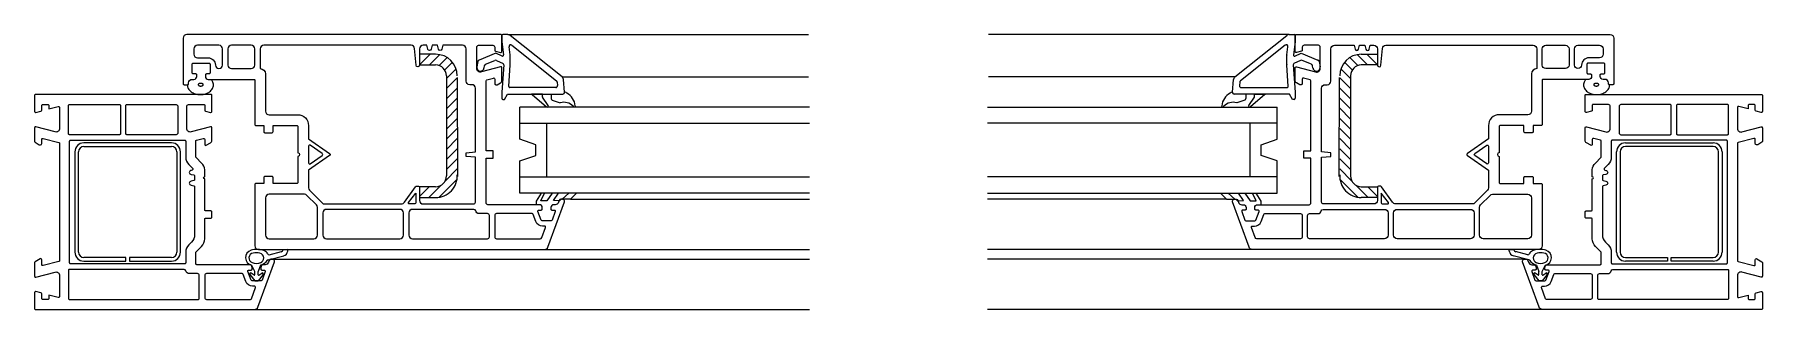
# Model space of a CAD drawing. Header units: inches. Extents: x 5 to 4439, y 354 to 1460.
# Drawn here: x 2942.1 to 3424.6, y 406.3 to 483 of the extents above; entities that cross this region are included whole.
import ezdxf

# ---------------------------------------------------------------- set-up
doc = ezdxf.new("R2010")
doc.units = ezdxf.units.IN
doc.header["$MEASUREMENT"] = 0
for name, color, linetype in [('FINE', 70, 'Continuous'), ('MED', 32, 'Continuous'), ('THIN', 151, 'Continuous')]:
    doc.layers.add(name, color=color, linetype=linetype)

# ---------------------------------------------------------------- blocks, each defined once
blk = doc.blocks.new('DHSI_L')
at = {"layer": 'FINE'}
for p, q in [((107.5, -8.45), (110.46, -5.49)), ((107.5, -5.62), (107.63, -5.49)), ((110.29, -8.49), (113.17, -5.6)), ((112.96, -8.64), (115.19, -6.41)), ((114.54, -9.89), (116.69, -7.75)), ((115, -12.26), (117.68, -9.58)), ((115, -15.09), (118, -12.09)), ((115, -17.92), (118, -14.92)), ((115, -20.75), (118.01, -17.74)), ((141.83, -16.6), (138.75, -16.6)), ((138.99, -16.71), (142.95, -20.15)), ((141.83, -17.4), (141.83, -16.6)), ((143.45, -19.82), (141.85, -17.52)), ((144.23, -16.6), (144.23, -17.84)), ((144.57, -18.31), (146.8, -19.04)), ((148.2, -16.09), (147.97, -16.09)), ((115, -23.58), (118.01, -20.56)), ((115, -26.41), (118.02, -23.39)), ((216.4, -20.25), (135.5, -20.25)), ((135.5, -29.25), (135.5, -20.25)), ((115, -29.23), (118.02, -26.21)), ((135.5, -24.75), (216.4, -24.75)), ((143, -39.75), (143, -24.75)), ((115, -32.06), (118.03, -29.03)), ((115, -34.89), (118.03, -31.86)), ((140, -30.75), (135.5, -29.25)), ((135.5, -35.25), (140, -33.75)), ((140, -33.75), (140, -30.75)), ((114.64, -40.9), (118.04, -37.5)), ((115, -37.72), (118.04, -34.68)), ((135.5, -44.25), (135.5, -35.25)), ((107.5, -45.22), (110.23, -42.49)), ((110.06, -45.49), (113.42, -42.13)), ((112.97, -45.41), (117.97, -40.4)), ((135.5, -39.75), (216.4, -39.75)), ((216.4, -44.25), (135.5, -44.25)), ((141.5, -44.25), (140.06, -46.5)), ((140.06, -46.5), (140.06, -47.5)), ((141.36, -46.45), (142.39, -44.25)), ((143.07, -46.45), (141.36, -46.45)), ((144.54, -44.25), (143.07, -46.45)), ((144.86, -46.37), (146.27, -44.25)), ((146.65, -46.45), (144.86, -46.37)), ((149.15, -44.25), (147.28, -46)), ((147.28, -46), (147.45, -46)), ((149.64, -46), (147.45, -46)), ((149.64, -46), (151.32, -44.25)), ((65.2, -62.88), (69.56, -61.79)), ((65.49, -61.47), (68.94, -60.6)), ((70.72, -60.05), (69.41, -60.09)), ((70.69, -60.44), (70.72, -60.05)), ((60.13, -67.03), (61.47, -68.75)), ((61.32, -67.14), (60.52, -66.59)), ((61.47, -66.15), (60.65, -64.47)), ((61.47, -67.05), (61.47, -66.15)), ((63.08, -64.39), (62.47, -66.15)), ((62.47, -67.05), (62.47, -66.15)), ((63.81, -67.03), (62.47, -68.75)), ((62.62, -67.14), (63.42, -66.59)), ((61.47, -68.75), (62.47, -68.75))]:
    blk.add_line(p, q, dxfattribs=at)
for centre, radius, start, end in [((44.69, -14.06), 2.01, 178.2742, 180), ((44.69, -14.06), 2.01, 180, 209.2723), ((45.91, -13.99), 0.213, 142.6066, 180), ((45.91, -13.99), 0.213, 180, 217.3934), ((46.13, -14.17), 0.499, 118.4532, 142.6066), ((46.13, -13.82), 0.499, 217.3934, 241.5468), ((46.29, -14.45), 0.817, 102.651, 118.4532), ((46.29, -13.54), 0.817, 241.5468, 257.349), ((46.39, -14.89), 1.27, 90, 102.651), ((46.39, -13.1), 1.27, 257.349, 270), ((46.39, -14.89), 1.27, 77.349, 90), ((46.39, -13.1), 1.27, 270, 282.651), ((46.48, -14.45), 0.817, 61.5468, 77.349), ((46.48, -13.54), 0.817, 282.651, 298.4532), ((46.64, -14.17), 0.499, 37.3934, 61.5468), ((46.64, -13.82), 0.499, 298.4532, 322.6066), ((46.86, -13.99), 0.213, 0, 37.3934), ((46.86, -13.99), 0.213, 322.6066, 360), ((47.16, -14.5), 2.91, 29.2723, 43.3955), ((47.94, -14.06), 2.01, 360, 29.2723), ((47.94, -14.06), 2.01, 330.7277, 0), ((45.47, -13.62), 2.91, 209.2723, 233.5372), ((45.98, -12.93), 3.77, 233.5372, 252.9814), ((46.31, -11.84), 4.91, 252.9814, 270), ((46.31, -11.84), 4.91, 270, 287.0186), ((46.65, -12.93), 3.77, 287.0186, 306.4628), ((47.16, -13.62), 2.91, 306.4628, 330.7277), ((138.75, -16.9), 0.3, 39.6841, 90), ((142.13, -17.4), 0.3, 180, 203.7027), ((144.73, -17.84), 0.5, 180, 251.939), ((147.8, -22.56), 3.66, 44.033, 105.7625), ((148.2, -16.59), 0.5, 24.7923, 90), ((146.23, -20.53), 4.81, 7.6137, 59.7044), ((143.18, -19.95), 0.3, 221.6319, 24.7995), ((150.7, -19.9), 0.3, 203.9829, 0.278), ((147.28, -46.67), 0.67, 90, 160.3462), ((61.06, -62.3), 2.16, 106.3819, 257.363), ((61.24, -62.38), 1.39, 99.0306, 249.544), ((61.97, -65.2), 5.2, 87.6236, 106.9838), ((61.97, -65.2), 4.3, 77.1829, 102.8171), ((62.59, -63.54), 3.56, 55.7588, 96.4875), ((62.58, -62.38), 1.41, 290.0054, 75.6625), ((63.5, -62.02), 1.8, 25.4495, 65.8041), ((65.41, -61.18), 0.3, 194.2206, 284.0567), ((68.73, -59.94), 0.7, 280.2484, 347.1498), ((69.19, -60.33), 1.5, 284.0567, 356.0567), ((60.37, -66.85), 0.3, 59.5151, 217.9424), ((60.43, -64.67), 0.3, 42.057, 57.7481), ((61.94, -60.84), 3.07, 247.248, 293.7196), ((61.37, -67.05), 0.1, 239.5151, 0), ((62.57, -67.05), 0.1, 180, 300.4849), ((63.3, -64.59), 0.3, 122.2519, 137.943), ((62.21, -61.03), 3.44, 285.7604, 325.0295), ((63.57, -66.85), 0.3, 322.0576, 120.4849), ((65.27, -63.17), 0.3, 104.0567, 145.0295)]:
    blk.add_arc(centre, radius, start, end, dxfattribs=at)
at = {"layer": 'MED'}
for p, q in [((132.15, 0), (216.07, 0)), ((147.29, -11.81), (216.07, -11.81)), ((149.64, -46), (216.4, -46)), ((142.42, -60), (216.4, -60)), ((65.97, -62.75), (216.4, -62.75)), ((61.42, -76.75), (216.4, -76.75))]:
    blk.add_line(p, q, dxfattribs=at)
blk.add_lwpolyline([(142.42, -60, 0.315299), (143.36, -59.34), (147.97, -46.67, 0.520567), (147.5, -46), (146.97, -46, 0.315299), (146.5, -46.33), (146.31, -46.84, -0.315299), (145.37, -47.5), (144.97, -47.5, 0.414214), (144.17, -48.3), (144.17, -48.7, 0.414214), (144.47, -49), (145.1, -49, -0.520567), (145.38, -49.4), (144.51, -51.8, -0.315299), (144.22, -52), (141.72, -52, -0.315299), (141.43, -51.8), (140.56, -49.4, -0.520567), (140.84, -49), (141.47, -49, 0.414214), (141.77, -48.7), (141.77, -48.3, 0.414214), (140.97, -47.5), (126.6, -47.5, -0.414214), (126.1, -47), (126.1, -37.26), (126.1, -34.5), (128.1, -34.5), (128.1, -32.5), (126.1, -32.5), (126.1, -17.5), (126.1, -12.9, -0.339454), (126.32, -12.61), (128.12, -12.13, -0.493145), (128.5, -12.42), (128.5, -13.7, 0.414214), (128.8, -14), (129.2, -14), (130.1, -13.48, 0.267949), (130.5, -12.79), (130.5, -9.29, 0.493145), (130.12, -9), (124.76, -10.44, -0.493145), (123.5, -9.47), (123.5, -3.5, -0.414214), (124, -3), (128, -3, -0.414214), (128.5, -3.5), (128.5, -4.33, 0.339454), (128.72, -4.62), (130.12, -5, 0.493145), (130.5, -4.71), (130.5, -0.3, 0.414214), (130.2, 0), (117.64, 0), (69.48, 0), (42.5, 0, 0.414214), (41.5, -1), (41.5, -13.7, 0.414214), (41.8, -14), (42.7, -14, 0.414214), (43, -13.7), (43, -13.5, -0.414214), (44, -12.5), (44.5, -12.5, 0.414214), (45.3, -11.7), (45.3, -11.3, 0.414214), (45, -11), (44.3, -11, -0.414214), (44, -10.7), (44, -8.3, -0.414214), (44.3, -8), (48.7, -8, -0.414214), (49, -8.3), (49, -10.7, -0.414214), (48.7, -11), (48, -11, 0.414214), (47.7, -11.3), (47.7, -11.7, 0.414214), (48.5, -12.5), (61.2, -12.5, -0.414214), (61.5, -12.8), (61.5, -18.8), (61.5, -19.24), (61.5, -25.1, 0.414214), (61.8, -25.4), (64, -25.4), (64, -27.1, 0.414214), (64.3, -27.4), (66.3, -27.4, 0.414214), (66.6, -27.1), (66.6, -25.4), (73.2, -25.4, -0.414214), (73.5, -25.7), (73.5, -33, -1), (73.5, -34), (73.5, -41.3, -0.414214), (73.2, -41.6), (66.6, -41.6), (66.6, -39.9, 0.414214), (66.3, -39.6), (64.3, -39.6, 0.414214), (64, -39.9), (64, -41.6), (61.8, -41.6, 0.414214), (61.5, -41.9), (61.5, -47.22), (61.5, -59, 0.414214), (62.5, -60), (120.59, -60)], format="xyb", close=True, dxfattribs=at)
blk.add_lwpolyline([(59.97, -64.25), (45.3, -64.25, -0.414214), (45, -63.95), (45, -60.75), (46.62, -59.13, 0.198912), (47.5, -57.01), (47.5, -51.55, -0.414214), (47.8, -51.25), (49.2, -51.25, 0.414214), (49.5, -50.95), (49.5, -49.55, 0.414214), (49.2, -49.25), (47.8, -49.25, -0.414214), (47.5, -48.95), (47.5, -40.3, -1), (47.5, -39.7), (47.5, -37.74, 0.220922), (46.62, -35.87), (45.09, -34.34, -0.198912), (45, -34.13), (45, -29.77, -0.339454), (45.22, -29.48), (47.12, -28.98, -0.493145), (47.5, -29.27), (47.5, -30.63, 0.57735), (47.95, -30.89), (49.1, -30.23, 0.267949), (49.5, -29.54), (49.5, -26.04, 0.493145), (49.12, -25.75), (43.76, -27.19, -0.493145), (42.5, -26.22), (42.5, -20.05, -0.414214), (43, -19.55), (47.35, -19.55, -0.414214), (47.5, -19.7), (47.5, -21.08, 0.339454), (47.72, -21.37), (49.12, -21.75, 0.493145), (49.5, -21.46), (49.5, -16.9, 0.414214), (49.35, -16.75), (0.3, -16.75, 0.414214), (0, -17.05), (0, -21.46, 0.493145), (0.38, -21.75), (1.78, -21.37, 0.339454), (2, -21.08), (2, -19.85, -0.414214), (2.3, -19.55), (3.7, -19.55, -0.414214), (4, -19.85), (4, -20.78), (6.62, -20.08, -0.493145), (7, -20.37), (7, -26.22, -0.493145), (5.74, -27.19), (0.38, -25.75, 0.493145), (0, -26.04), (0, -29.83, 0.267949), (0.15, -30.09), (1.3, -30.75), (1.7, -30.75, 0.414214), (2, -30.45), (2, -29.27, -0.493145), (2.38, -28.98), (6.78, -30.15, -0.339454), (7, -30.44), (7, -63.06, -0.339454), (6.78, -63.35), (2.38, -64.52, -0.493145), (2, -64.23), (2, -62.87, 0.57735), (1.55, -62.61), (0.15, -63.41, 0.267949), (0, -63.67), (0, -67.46, 0.493145), (0.38, -67.75), (5.74, -66.31, -0.493145), (7, -67.28), (7, -73.13, -0.493145), (6.62, -73.42), (4, -72.72), (4, -73.65, -0.414214), (3.7, -73.95), (2.3, -73.95, -0.414214), (2, -73.65), (2, -72.42, 0.339454), (1.78, -72.13), (0.38, -71.75, 0.493145), (0, -72.04), (0, -76.45, 0.414214), (0.3, -76.75), (61.42, -76.75, 0.315299), (62.36, -76.09), (66.97, -63.42, 0.520567), (66.5, -62.75), (65.97, -62.75, 0.315299), (65.5, -63.08), (65.31, -63.59, -0.315299), (64.37, -64.25), (63.97, -64.25, 0.414214), (63.17, -65.05), (63.17, -65.45, 0.414214), (63.47, -65.75), (64.1, -65.75, -0.520567), (64.38, -66.15), (63.51, -68.55, -0.315299), (63.23, -68.75), (60.72, -68.75, -0.315299), (60.44, -68.55), (59.56, -66.15, -0.520567), (59.84, -65.75), (60.47, -65.75, 0.414214), (60.77, -65.45), (60.77, -65.05, 0.414214), (59.97, -64.25)], format="xyb", dxfattribs=at)
at = {"layer": 'THIN'}
for p, q in [((130.5, -0.3), (130.5, -2)), ((130.5, -2), (130.98, -5.68)), ((132.15, 0), (130.8, 0)), ((132.8, -5.69), (132.5, -3.4)), ((147.29, -11.81), (132.77, -0.22)), ((133.31, -2.95), (145.77, -12.91)), ((112, -5.49), (107.5, -5.49)), ((107.5, -5.49), (107.5, -8.49)), ((107.5, -8.49), (112, -8.49)), ((123.81, -7.49), (123.53, -9)), ((128.82, -5.17), (124.11, -7.12)), ((125.5, -9.37), (125.62, -8.68)), ((125.92, -8.31), (128.56, -7.22)), ((130.56, -5.99), (128.82, -5.17)), ((128.97, -7.23), (130.83, -8.12)), ((131, -8.41), (130.5, -16.1)), ((132.43, -14.48), (132.8, -8.42)), ((132.8, -8.4), (132.8, -5.73)), ((115, -11.49), (115, -39.49)), ((118.16, -39.66), (118.12, -12)), ((145.96, -13.27), (146, -14.26)), ((147.97, -16.06), (147.66, -12.51)), ((130.5, -16.1), (130.5, -17.8)), ((130.8, -18.1), (131.2, -18.1)), ((131.2, -18.1), (132.07, -16.6)), ((132.07, -16.6), (147.47, -16.6)), ((145.51, -14.8), (132.73, -14.8)), ((11.25, -32.75), (11.25, -60.75)), ((12.25, -60.75), (12.25, -32.75)), ((38.25, -30.25), (13.75, -30.25)), ((13.75, -31.25), (38.25, -31.25)), ((39.75, -32.75), (39.75, -60.75)), ((40.75, -60.75), (40.75, -32.75)), ((112, -42.49), (107.5, -42.49)), ((107.5, -42.49), (107.5, -45.49)), ((107.5, -45.49), (112, -45.49)), ((25.5, -62.25), (13.75, -62.25)), ((25.5, -63.25), (25.5, -62.25)), ((38.25, -62.25), (26.5, -62.25)), ((26.5, -62.25), (26.5, -63.25)), ((13.75, -63.25), (25.5, -63.25)), ((26.5, -63.25), (38.25, -63.25))]:
    blk.add_line(p, q, dxfattribs=at)
for points in [[(45.5, -3, 0.414214), (44.5, -4), (44.5, -5.5, 0.414214), (45.5, -6.5), (48.5, -6.5, -0.414214), (50.5, -8.5, 0.414214), (51.5, -9.5, 0.414214), (52.5, -8.5), (52.5, -4, 0.414214), (51.5, -3)], [(55, -3, 0.414214), (54, -4), (54, -8.5, 0.414214), (55, -9.5), (60.5, -9.5, 0.414214), (61.5, -8.5), (61.5, -4, 0.414214), (60.5, -3)], [(63, -9.5, -0.413412), (64.5, -11), (64.5, -21.4, 0.414214), (65.5, -22.4), (73.5, -22.4, -0.414214), (76.5, -25.4), (76.5, -29.1), (82.4, -33.25, -0.518954), (82.4, -33.75), (76.5, -37.9), (76.5, -42.79, 0.198912), (76.79, -43.49), (80.31, -47.01, 0.198912), (81.01, -47.3), (102.42, -47.3, 0.266737), (103.29, -46.8), (106.35, -42.55, -0.266737), (106.79, -42.3), (107, -42.3, -0.41424), (107.5, -42.8), (107.5, -46.3, 0.41424), (108.5, -47.3), (122.6, -47.3, 0.414214), (123.1, -46.8), (123.1, -34.25), (120.5, -34.02), (120.5, -32.98), (123.1, -32.75), (123.1, -15, 0.414214), (122.1, -14), (121.5, -14, -0.414214), (120.5, -13), (120.5, -4, 0.414214), (119.5, -3), (114, -3), (113.74, -4.11, -0.791288), (112.77, -4.11), (112.5, -3), (111, -3), (110.74, -4.11, -0.791288), (109.77, -4.11), (109.5, -3), (108.5, -3, 0.41424), (107.5, -4), (107.5, -8.5), (107.5, -8.5, -0.932064), (106.51, -8.57), (106.12, -3.86, 0.37361), (105.13, -3), (64, -3, 0.414214), (63, -4), (63, -9.49)], [(9.5, -27.65), (9.5, -19.85, -0.414214), (9.8, -19.55), (23.7, -19.55, -0.414214), (24, -19.85), (24, -27.65, -0.414214), (23.7, -27.95), (9.8, -27.95, -0.414214)], [(39.5, -19.55, -0.414214), (40, -20.05), (40, -27.45, -0.414214), (39.5, -27.95), (25.8, -27.95, -0.414214), (25.5, -27.65), (25.5, -19.85, -0.414214), (25.8, -19.55), (39.5, -19.55)], [(80.32, -33.75, 0.518954), (80.32, -33.25), (76.97, -30.9, 0.607684), (76.5, -31.15), (76.5, -35.85, 0.607684), (76.97, -36.1)], [(78, -57, 0.414214), (79, -56), (79, -48.24, 0.198912), (78.71, -47.53), (76.07, -44.89, 0.198912), (75.36, -44.6), (65.5, -44.6, 0.414214), (64.5, -45.6), (64.5, -47.22), (64.5, -56, 0.414214), (65.5, -57)], [(106.2, -47.3), (104.68, -47.3, -0.57886), (104.42, -46.85), (106.5, -44.28), (106.5, -47, -0.414187)], [(103, -49.8, 0.414214), (102, -48.8), (81.5, -48.8, 0.414214), (80.5, -49.8), (80.5, -56, 0.414214), (81.5, -57), (102, -57, 0.414214), (103, -56)], [(120.59, -57), (126.5, -57, 0.414214), (127, -56.5), (127, -50.5, 0.414214), (126.5, -50), (124.15, -50, -0.356394), (123.17, -49.2, 0.356394), (122.68, -48.8), (120.59, -48.8), (105.5, -48.8, 0.414214), (104.5, -49.8), (104.5, -56, 0.414214), (105.5, -57)], [(141.2, -57, 0.315299), (141.67, -56.67), (142.68, -53.9, 0.520567), (142.4, -53.5), (141.86, -53.5, -0.315299), (139.98, -52.18), (139.25, -50.2, 0.315299), (138.97, -50), (129, -50, 0.414214), (128.5, -50.5), (128.5, -56.5, 0.414214), (129, -57)], [(9.5, -65.85), (9.5, -73.65, 0.414214), (9.8, -73.95), (45.7, -73.95, 0.414214), (46, -73.65), (46, -67.25, 0.414214), (45.5, -66.75), (43.2, -66.75, -0.356394), (42.22, -65.95, 0.356394), (41.73, -65.55), (9.8, -65.55, 0.414214)], [(48, -73.95), (60.27, -73.95, 0.315299), (60.55, -73.75), (61.68, -70.65, 0.520567), (61.4, -70.25), (60.86, -70.25, -0.315299), (58.98, -68.93), (58.26, -66.95, 0.315299), (57.97, -66.75), (48, -66.75, 0.414214), (47.5, -67.25), (47.5, -73.45, 0.414214)]]:
    blk.add_lwpolyline(points, format="xyb", close=True, dxfattribs=at)
blk.add_lwpolyline([(41.9, -29.45, -0.414214), (42.2, -29.75), (42.2, -34.17, 0.198912), (43.08, -36.29), (44.16, -37.37, -0.606815), (44, -37.87), (43.69, -37.93, 0.8391), (43.69, -39.07), (44.45, -39.21, -0.36397), (44.7, -39.5), (44.7, -40.5, -0.36397), (44.45, -40.79), (43.69, -40.93, 0.8391), (43.69, -42.07), (44.45, -42.21, -0.36397), (44.7, -42.5), (44.7, -55.85, -0.198912), (43.82, -57.97), (43.08, -58.71, 0.198912), (42.2, -60.83), (42.2, -63.75, -0.414214), (41.9, -64.05), (10.1, -64.05, -0.414214), (9.8, -63.75), (9.8, -29.75, -0.414214), (10.1, -29.45), (41.9, -29.45)], format="xyb", dxfattribs=at)
for centre, radius, start, end in [((130.8, -0.3), 0.3, 90, 180), ((132.15, -1), 1, 51.3802, 90), ((132.99, -3.34), 0.5, 51.3802, 187.4504), ((111.99, -11.5), 6.01, 0.0957, 89.9043), ((112, -11.49), 3, 0, 90), ((124.51, -9.19), 1, 169.5132, 349.5135), ((124.3, -7.58), 0.5, 112.5133, 169.5133), ((126.12, -8.78), 0.5, 112.5133, 169.5133), ((128.75, -7.68), 0.5, 64.5133, 112.5133), ((130.68, -5.72), 0.3, 244.5133, 7.4504), ((130.7, -8.39), 0.3, 356.3148, 64.5133), ((132.5, -5.73), 0.3, 0, 7.4504), ((132.5, -8.4), 0.3, 355.7073, 0), ((145.51, -14.3), 0.5, 270, 5), ((145.46, -13.3), 0.5, 2.6696, 51.3802), ((146.66, -12.59), 1, 5, 51.3802), ((130.8, -17.8), 0.3, 180, 270), ((132.73, -14.5), 0.3, 175.7073, 270), ((147.47, -16.1), 0.5, 270, 5), ((147.47, -16.1), 0.5, 270, 1.4797), ((13.75, -32.75), 2.5, 90, 180), ((13.75, -32.75), 1.5, 90, 180), ((38.25, -32.75), 2.5, 360, 90), ((38.25, -32.75), 1.5, 360, 90), ((112, -39.43), 6.05, 270, 2.7198), ((112, -39.49), 3, 270, 0), ((13.75, -60.75), 2.5, 180, 270), ((13.75, -60.75), 1.5, 180, 270), ((38.25, -60.75), 1.5, 270, 0), ((38.25, -60.75), 2.5, 270, 0)]:
    blk.add_arc(centre, radius, start, end, dxfattribs=at)
blk = doc.blocks.new('DHSI_R')
at = {"layer": 'FINE'}
for p, q in [((-115, -12.26), (-117.68, -9.58)), ((-114.54, -9.89), (-116.69, -7.75)), ((-112.96, -8.64), (-115.19, -6.41)), ((-110.29, -8.49), (-113.17, -5.6)), ((-107.5, -8.45), (-110.46, -5.49)), ((-107.5, -5.62), (-107.63, -5.49)), ((-115, -15.09), (-118, -12.09)), ((-144.57, -18.31), (-146.8, -19.04)), ((-144.23, -16.6), (-144.23, -17.84)), ((-143.45, -19.82), (-141.85, -17.52)), ((-138.99, -16.71), (-142.95, -20.15)), ((-141.83, -17.4), (-141.83, -16.6)), ((-141.83, -16.6), (-138.75, -16.6)), ((-115, -20.75), (-118.01, -17.74)), ((-115, -17.92), (-118, -14.92)), ((-216.4, -20.25), (-135.5, -20.25)), ((-135.5, -29.25), (-135.5, -20.25)), ((-115, -26.41), (-118.02, -23.39)), ((-115, -23.58), (-118.01, -20.56)), ((-135.5, -24.75), (-216.4, -24.75)), ((-143, -39.75), (-143, -24.75)), ((-115, -29.23), (-118.02, -26.21)), ((-140, -30.75), (-135.5, -29.25)), ((-140, -33.75), (-140, -30.75)), ((-135.5, -35.25), (-140, -33.75)), ((-115, -32.06), (-118.03, -29.03)), ((-115, -34.89), (-118.03, -31.86)), ((-135.5, -44.25), (-135.5, -35.25)), ((-115, -37.72), (-118.04, -34.68)), ((-114.64, -40.9), (-118.04, -37.5)), ((-135.5, -39.75), (-216.4, -39.75)), ((-112.97, -45.41), (-117.97, -40.4)), ((-110.06, -45.49), (-113.42, -42.13)), ((-107.5, -45.22), (-110.23, -42.49)), ((-216.4, -44.25), (-135.5, -44.25)), ((-149.64, -46), (-151.32, -44.25)), ((-149.64, -46), (-147.45, -46)), ((-149.15, -44.25), (-147.28, -46)), ((-147.28, -46), (-147.45, -46)), ((-146.65, -46.45), (-144.86, -46.37)), ((-144.86, -46.37), (-146.27, -44.25)), ((-144.54, -44.25), (-143.07, -46.45)), ((-143.07, -46.45), (-141.36, -46.45)), ((-141.36, -46.45), (-142.39, -44.25)), ((-141.5, -44.25), (-140.06, -46.5)), ((-140.06, -46.5), (-140.06, -47.5)), ((-70.72, -60.05), (-69.41, -60.09)), ((-70.69, -60.44), (-70.72, -60.05)), ((-65.2, -62.88), (-69.56, -61.79)), ((-65.49, -61.47), (-68.94, -60.6)), ((-63.81, -67.03), (-62.47, -68.75)), ((-62.62, -67.14), (-63.42, -66.59)), ((-63.08, -64.39), (-62.47, -66.15)), ((-62.47, -67.05), (-62.47, -66.15)), ((-61.47, -66.15), (-60.65, -64.47)), ((-61.47, -67.05), (-61.47, -66.15)), ((-60.13, -67.03), (-61.47, -68.75)), ((-61.32, -67.14), (-60.52, -66.59)), ((-61.47, -68.75), (-62.47, -68.75))]:
    blk.add_line(p, q, dxfattribs=at)
for centre, radius, start, end in [((-47.94, -14.06), 2.01, 150.7277, 180), ((-47.94, -14.06), 2.01, 180, 209.2723), ((-47.16, -14.5), 2.91, 136.6045, 150.7277), ((-46.86, -13.99), 0.213, 142.6066, 180), ((-46.86, -13.99), 0.213, 180, 217.3934), ((-46.64, -14.17), 0.499, 118.4532, 142.6066), ((-46.64, -13.82), 0.499, 217.3934, 241.5468), ((-46.48, -14.45), 0.817, 102.651, 118.4532), ((-46.48, -13.54), 0.817, 241.5468, 257.349), ((-46.39, -14.89), 1.27, 90, 102.651), ((-46.39, -13.1), 1.27, 257.349, 270), ((-46.39, -14.89), 1.27, 77.349, 90), ((-46.39, -13.1), 1.27, 270, 282.651), ((-46.29, -14.45), 0.817, 61.5468, 77.349), ((-46.29, -13.54), 0.817, 282.651, 298.4532), ((-46.13, -14.17), 0.499, 37.3934, 61.5468), ((-46.13, -13.82), 0.499, 298.4532, 322.6066), ((-45.91, -13.99), 0.213, 0, 37.3934), ((-45.91, -13.99), 0.213, 322.6066, 360), ((-44.69, -14.06), 2.01, 330.7277, 0), ((-44.69, -14.06), 2.01, 360, 1.7258), ((-146.23, -20.53), 4.81, 120.2956, 172.3863), ((-147.8, -22.56), 3.66, 74.2375, 135.967), ((-144.73, -17.84), 0.5, 288.061, 0), ((-142.13, -17.4), 0.3, 336.2973, 0), ((-138.75, -16.9), 0.3, 90, 140.3159), ((-47.16, -13.62), 2.91, 209.2723, 233.5372), ((-46.65, -12.93), 3.77, 233.5372, 252.9814), ((-46.31, -11.84), 4.91, 252.9814, 270), ((-46.31, -11.84), 4.91, 270, 287.0186), ((-45.98, -12.93), 3.77, 287.0186, 306.4628), ((-45.47, -13.62), 2.91, 306.4628, 330.7277), ((-150.7, -19.9), 0.3, 179.722, 336.0171), ((-143.18, -19.95), 0.3, 155.2005, 318.3681), ((-147.28, -46.67), 0.67, 19.6538, 90), ((-69.19, -60.33), 1.5, 183.9433, 255.9433), ((-68.73, -59.94), 0.7, 192.8502, 259.7516), ((-65.41, -61.18), 0.3, 255.9433, 345.7794), ((-63.5, -62.02), 1.8, 114.1959, 154.5505), ((-62.59, -63.54), 3.56, 83.5125, 124.2412), ((-62.58, -62.38), 1.41, 104.3375, 249.9946), ((-61.97, -65.2), 4.3, 77.1829, 102.8171), ((-61.97, -65.2), 5.2, 73.0162, 92.3764), ((-61.24, -62.38), 1.39, 290.456, 80.9694), ((-61.06, -62.3), 2.16, 282.637, 73.6181), ((-65.27, -63.17), 0.3, 34.9705, 75.9433), ((-62.21, -61.03), 3.44, 214.9705, 254.2396), ((-63.57, -66.85), 0.3, 59.5151, 217.9424), ((-61.94, -60.84), 3.07, 246.2804, 292.752), ((-63.3, -64.59), 0.3, 42.057, 57.7481), ((-62.57, -67.05), 0.1, 239.5151, 0), ((-61.37, -67.05), 0.1, 180, 300.4849), ((-60.43, -64.67), 0.3, 122.2519, 137.943), ((-60.37, -66.85), 0.3, 322.0576, 120.4849)]:
    blk.add_arc(centre, radius, start, end, dxfattribs=at)
at = {"layer": 'MED'}
for p, q in [((-132.15, 0), (-216.07, 0)), ((-147.29, -11.81), (-216.07, -11.81)), ((-149.64, -46), (-216.4, -46)), ((-142.42, -60), (-216.4, -60)), ((-65.97, -62.75), (-216.4, -62.75)), ((-61.42, -76.75), (-216.4, -76.75))]:
    blk.add_line(p, q, dxfattribs=at)
blk.add_lwpolyline([(-142.42, -60, -0.315299), (-143.36, -59.34), (-147.97, -46.67, -0.520567), (-147.5, -46), (-146.97, -46, -0.315299), (-146.5, -46.33), (-146.31, -46.84, 0.315299), (-145.37, -47.5), (-144.97, -47.5, -0.414214), (-144.17, -48.3), (-144.17, -48.7, -0.414214), (-144.47, -49), (-145.1, -49, 0.520567), (-145.38, -49.4), (-144.51, -51.8, 0.315299), (-144.22, -52), (-141.72, -52, 0.315299), (-141.43, -51.8), (-140.56, -49.4, 0.520567), (-140.84, -49), (-141.47, -49, -0.414214), (-141.77, -48.7), (-141.77, -48.3, -0.414214), (-140.97, -47.5), (-126.6, -47.5, 0.414214), (-126.1, -47), (-126.1, -37.26), (-126.1, -34.5), (-128.1, -34.5), (-128.1, -32.5), (-126.1, -32.5), (-126.1, -17.5), (-126.1, -12.9, 0.339454), (-126.32, -12.61), (-128.12, -12.13, 0.493145), (-128.5, -12.42), (-128.5, -13.7, -0.414214), (-128.8, -14), (-129.2, -14), (-130.1, -13.48, -0.267949), (-130.5, -12.79), (-130.5, -9.29, -0.493145), (-130.12, -9), (-124.76, -10.44, 0.493145), (-123.5, -9.47), (-123.5, -3.5, 0.414214), (-124, -3), (-128, -3, 0.414214), (-128.5, -3.5), (-128.5, -4.33, -0.339454), (-128.72, -4.62), (-130.12, -5, -0.493145), (-130.5, -4.71), (-130.5, -0.3, -0.414214), (-130.2, 0), (-117.64, 0), (-69.48, 0), (-42.5, 0, -0.414214), (-41.5, -1), (-41.5, -13.7, -0.414214), (-41.8, -14), (-42.7, -14, -0.414214), (-43, -13.7), (-43, -13.5, 0.414214), (-44, -12.5), (-44.5, -12.5, -0.414214), (-45.3, -11.7), (-45.3, -11.3, -0.414214), (-45, -11), (-44.3, -11, 0.414214), (-44, -10.7), (-44, -8.3, 0.414214), (-44.3, -8), (-48.7, -8, 0.414214), (-49, -8.3), (-49, -10.7, 0.414214), (-48.7, -11), (-48, -11, -0.414214), (-47.7, -11.3), (-47.7, -11.7, -0.414214), (-48.5, -12.5), (-61.2, -12.5, 0.414214), (-61.5, -12.8), (-61.5, -18.8), (-61.5, -19.24), (-61.5, -25.1, -0.414214), (-61.8, -25.4), (-64, -25.4), (-64, -27.1, -0.414214), (-64.3, -27.4), (-66.3, -27.4, -0.414214), (-66.6, -27.1), (-66.6, -25.4), (-73.2, -25.4, 0.414214), (-73.5, -25.7), (-73.5, -33, 1), (-73.5, -34), (-73.5, -41.3, 0.414214), (-73.2, -41.6), (-66.6, -41.6), (-66.6, -39.9, -0.414214), (-66.3, -39.6), (-64.3, -39.6, -0.414214), (-64, -39.9), (-64, -41.6), (-61.8, -41.6, -0.414214), (-61.5, -41.9), (-61.5, -47.22), (-61.5, -59, -0.414214), (-62.5, -60), (-120.59, -60)], format="xyb", close=True, dxfattribs=at)
blk.add_lwpolyline([(-59.97, -64.25), (-45.3, -64.25, 0.414214), (-45, -63.95), (-45, -60.75), (-46.62, -59.13, -0.198912), (-47.5, -57.01), (-47.5, -51.55, 0.414214), (-47.8, -51.25), (-49.2, -51.25, -0.414214), (-49.5, -50.95), (-49.5, -49.55, -0.414214), (-49.2, -49.25), (-47.8, -49.25, 0.414214), (-47.5, -48.95), (-47.5, -40.3, 1), (-47.5, -39.7), (-47.5, -37.74, -0.220922), (-46.62, -35.87), (-45.09, -34.34, 0.198912), (-45, -34.13), (-45, -29.77, 0.339454), (-45.22, -29.48), (-47.12, -28.98, 0.493145), (-47.5, -29.27), (-47.5, -30.63, -0.57735), (-47.95, -30.89), (-49.1, -30.23, -0.267949), (-49.5, -29.54), (-49.5, -26.04, -0.493145), (-49.12, -25.75), (-43.76, -27.19, 0.493145), (-42.5, -26.22), (-42.5, -20.05, 0.414214), (-43, -19.55), (-47.35, -19.55, 0.414214), (-47.5, -19.7), (-47.5, -21.08, -0.339454), (-47.72, -21.37), (-49.12, -21.75, -0.493145), (-49.5, -21.46), (-49.5, -16.9, -0.414214), (-49.35, -16.75), (-0.3, -16.75, -0.414214), (0, -17.05), (0, -21.46, -0.493145), (-0.38, -21.75), (-1.78, -21.37, -0.339454), (-2, -21.08), (-2, -19.85, 0.414214), (-2.3, -19.55), (-3.7, -19.55, 0.414214), (-4, -19.85), (-4, -20.78), (-6.62, -20.08, 0.493145), (-7, -20.37), (-7, -26.22, 0.493145), (-5.74, -27.19), (-0.38, -25.75, -0.493145), (0, -26.04), (0, -29.83, -0.267949), (-0.15, -30.09), (-1.3, -30.75), (-1.7, -30.75, -0.414214), (-2, -30.45), (-2, -29.27, 0.493145), (-2.38, -28.98), (-6.78, -30.15, 0.339454), (-7, -30.44), (-7, -63.06, 0.339454), (-6.78, -63.35), (-2.38, -64.52, 0.493145), (-2, -64.23), (-2, -62.87, -0.57735), (-1.55, -62.61), (-0.15, -63.41, -0.267949), (0, -63.67), (0, -67.46, -0.493145), (-0.38, -67.75), (-5.74, -66.31, 0.493145), (-7, -67.28), (-7, -73.13, 0.493145), (-6.62, -73.42), (-4, -72.72), (-4, -73.65, 0.414214), (-3.7, -73.95), (-2.3, -73.95, 0.414214), (-2, -73.65), (-2, -72.42, -0.339454), (-1.78, -72.13), (-0.38, -71.75, -0.493145), (0, -72.04), (0, -76.45, -0.414214), (-0.3, -76.75), (-61.42, -76.75, -0.315299), (-62.36, -76.09), (-66.97, -63.42, -0.520567), (-66.5, -62.75), (-65.97, -62.75, -0.315299), (-65.5, -63.08), (-65.31, -63.59, 0.315299), (-64.37, -64.25), (-63.97, -64.25, -0.414214), (-63.17, -65.05), (-63.17, -65.45, -0.414214), (-63.47, -65.75), (-64.1, -65.75, 0.520567), (-64.38, -66.15), (-63.51, -68.55, 0.315299), (-63.23, -68.75), (-60.72, -68.75, 0.315299), (-60.44, -68.55), (-59.56, -66.15, 0.520567), (-59.84, -65.75), (-60.47, -65.75, -0.414214), (-60.77, -65.45), (-60.77, -65.05, -0.414214), (-59.97, -64.25)], format="xyb", dxfattribs=at)
at = {"layer": 'THIN'}
for p, q in [((-132.15, 0), (-130.8, 0)), ((-147.29, -11.81), (-132.77, -0.22)), ((-133.31, -2.95), (-145.77, -12.91)), ((-132.8, -5.69), (-132.5, -3.4)), ((-130.5, -2), (-130.98, -5.68)), ((-130.5, -0.3), (-130.5, -2)), ((-132.8, -8.4), (-132.8, -5.73)), ((-132.43, -14.48), (-132.8, -8.42)), ((-131, -8.41), (-130.5, -16.1)), ((-128.97, -7.23), (-130.83, -8.12)), ((-130.56, -5.99), (-128.82, -5.17)), ((-128.82, -5.17), (-124.11, -7.12)), ((-125.92, -8.31), (-128.56, -7.22)), ((-125.5, -9.37), (-125.62, -8.68)), ((-123.81, -7.49), (-123.53, -9)), ((-112, -5.49), (-107.5, -5.49)), ((-107.5, -8.49), (-112, -8.49)), ((-107.5, -5.49), (-107.5, -8.49)), ((-147.97, -16.06), (-147.66, -12.51)), ((-145.96, -13.27), (-146, -14.26)), ((-118.16, -39.66), (-118.12, -12)), ((-115, -11.49), (-115, -39.49)), ((-148.2, -16.09), (-147.97, -16.09)), ((-132.07, -16.6), (-147.47, -16.6)), ((-145.51, -14.8), (-132.73, -14.8)), ((-131.2, -18.1), (-132.07, -16.6)), ((-130.8, -18.1), (-131.2, -18.1)), ((-130.5, -16.1), (-130.5, -17.8)), ((-40.75, -60.75), (-40.75, -32.75)), ((-39.75, -32.75), (-39.75, -60.75)), ((-38.25, -30.25), (-13.75, -30.25)), ((-13.75, -31.25), (-38.25, -31.25)), ((-12.25, -60.75), (-12.25, -32.75)), ((-11.25, -32.75), (-11.25, -60.75)), ((-112, -42.49), (-107.5, -42.49)), ((-107.5, -42.49), (-107.5, -45.49)), ((-107.5, -45.49), (-112, -45.49)), ((-38.25, -62.25), (-26.5, -62.25)), ((-26.5, -62.25), (-26.5, -63.25)), ((-25.5, -63.25), (-25.5, -62.25)), ((-25.5, -62.25), (-13.75, -62.25)), ((-26.5, -63.25), (-38.25, -63.25)), ((-13.75, -63.25), (-25.5, -63.25))]:
    blk.add_line(p, q, dxfattribs=at)
for points in [[(-63, -9.5, 0.413412), (-64.5, -11), (-64.5, -21.4, -0.414214), (-65.5, -22.4), (-73.5, -22.4, 0.414214), (-76.5, -25.4), (-76.5, -29.1), (-82.4, -33.25, 0.518954), (-82.4, -33.75), (-76.5, -37.9), (-76.5, -42.79, -0.198912), (-76.79, -43.49), (-80.31, -47.01, -0.198912), (-81.01, -47.3), (-102.42, -47.3, -0.266737), (-103.29, -46.8), (-106.35, -42.55, 0.266737), (-106.79, -42.3), (-107, -42.3, 0.41424), (-107.5, -42.8), (-107.5, -46.3, -0.41424), (-108.5, -47.3), (-122.6, -47.3, -0.414214), (-123.1, -46.8), (-123.1, -34.25), (-120.5, -34.02), (-120.5, -32.98), (-123.1, -32.75), (-123.1, -15, -0.414214), (-122.1, -14), (-121.5, -14, 0.414214), (-120.5, -13), (-120.5, -4, -0.414214), (-119.5, -3), (-114, -3), (-113.74, -4.11, 0.791288), (-112.77, -4.11), (-112.5, -3), (-111, -3), (-110.74, -4.11, 0.791288), (-109.77, -4.11), (-109.5, -3), (-108.5, -3, -0.41424), (-107.5, -4), (-107.5, -8.5), (-107.5, -8.5, 0.932064), (-106.51, -8.57), (-106.12, -3.86, -0.37361), (-105.13, -3), (-64, -3, -0.414214), (-63, -4), (-63, -9.49)], [(-55, -3, -0.414214), (-54, -4), (-54, -8.5, -0.414214), (-55, -9.5), (-60.5, -9.5, -0.414214), (-61.5, -8.5), (-61.5, -4, -0.414214), (-60.5, -3)], [(-45.5, -3, -0.414214), (-44.5, -4), (-44.5, -5.5, -0.414214), (-45.5, -6.5), (-48.5, -6.5, 0.414214), (-50.5, -8.5, -0.414214), (-51.5, -9.5, -0.414214), (-52.5, -8.5), (-52.5, -4, -0.414214), (-51.5, -3)], [(-39.5, -19.55, 0.414214), (-40, -20.05), (-40, -27.45, 0.414214), (-39.5, -27.95), (-25.8, -27.95, 0.414214), (-25.5, -27.65), (-25.5, -19.85, 0.414214), (-25.8, -19.55), (-39.5, -19.55)], [(-9.5, -27.65), (-9.5, -19.85, 0.414214), (-9.8, -19.55), (-23.7, -19.55, 0.414214), (-24, -19.85), (-24, -27.65, 0.414214), (-23.7, -27.95), (-9.8, -27.95, 0.414214)], [(-80.32, -33.75, -0.518954), (-80.32, -33.25), (-76.97, -30.9, -0.607684), (-76.5, -31.15), (-76.5, -35.85, -0.607684), (-76.97, -36.1)], [(-106.2, -47.3), (-104.68, -47.3, 0.57886), (-104.42, -46.85), (-106.5, -44.28), (-106.5, -47, 0.414187)], [(-78, -57, -0.414214), (-79, -56), (-79, -48.24, -0.198912), (-78.71, -47.53), (-76.07, -44.89, -0.198912), (-75.36, -44.6), (-65.5, -44.6, -0.414214), (-64.5, -45.6), (-64.5, -47.22), (-64.5, -56, -0.414214), (-65.5, -57)], [(-141.2, -57, -0.315299), (-141.67, -56.67), (-142.68, -53.9, -0.520567), (-142.4, -53.5), (-141.86, -53.5, 0.315299), (-139.98, -52.18), (-139.25, -50.2, -0.315299), (-138.97, -50), (-129, -50, -0.414214), (-128.5, -50.5), (-128.5, -56.5, -0.414214), (-129, -57)], [(-120.59, -57), (-126.5, -57, -0.414214), (-127, -56.5), (-127, -50.5, -0.414214), (-126.5, -50), (-124.15, -50, 0.356394), (-123.17, -49.2, -0.356394), (-122.68, -48.8), (-120.59, -48.8), (-105.5, -48.8, -0.414214), (-104.5, -49.8), (-104.5, -56, -0.414214), (-105.5, -57)], [(-103, -49.8, -0.414214), (-102, -48.8), (-81.5, -48.8, -0.414214), (-80.5, -49.8), (-80.5, -56, -0.414214), (-81.5, -57), (-102, -57, -0.414214), (-103, -56)], [(-48, -73.95), (-60.27, -73.95, -0.315299), (-60.55, -73.75), (-61.68, -70.65, -0.520567), (-61.4, -70.25), (-60.86, -70.25, 0.315299), (-58.98, -68.93), (-58.26, -66.95, -0.315299), (-57.97, -66.75), (-48, -66.75, -0.414214), (-47.5, -67.25), (-47.5, -73.45, -0.414214)], [(-9.5, -65.85), (-9.5, -73.65, -0.414214), (-9.8, -73.95), (-45.7, -73.95, -0.414214), (-46, -73.65), (-46, -67.25, -0.414214), (-45.5, -66.75), (-43.2, -66.75, 0.356394), (-42.22, -65.95, -0.356394), (-41.73, -65.55), (-9.8, -65.55, -0.414214)]]:
    blk.add_lwpolyline(points, format="xyb", close=True, dxfattribs=at)
blk.add_lwpolyline([(-41.9, -29.45, 0.414214), (-42.2, -29.75), (-42.2, -34.17, -0.198912), (-43.08, -36.29), (-44.16, -37.37, 0.606815), (-44, -37.87), (-43.69, -37.93, -0.8391), (-43.69, -39.07), (-44.45, -39.21, 0.36397), (-44.7, -39.5), (-44.7, -40.5, 0.36397), (-44.45, -40.79), (-43.69, -40.93, -0.8391), (-43.69, -42.07), (-44.45, -42.21, 0.36397), (-44.7, -42.5), (-44.7, -55.85, 0.198912), (-43.82, -57.97), (-43.08, -58.71, -0.198912), (-42.2, -60.83), (-42.2, -63.75, 0.414214), (-41.9, -64.05), (-10.1, -64.05, 0.414214), (-9.8, -63.75), (-9.8, -29.75, 0.414214), (-10.1, -29.45), (-41.9, -29.45)], format="xyb", dxfattribs=at)
for centre, radius, start, end in [((-132.15, -1), 1, 90, 128.6198), ((-130.8, -0.3), 0.3, 0, 90), ((-132.99, -3.34), 0.5, 352.5496, 128.6198), ((-132.5, -5.73), 0.3, 172.5496, 180), ((-132.5, -8.4), 0.3, 180, 184.2927), ((-130.7, -8.39), 0.3, 115.4867, 183.6852), ((-130.68, -5.72), 0.3, 172.5496, 295.4867), ((-128.75, -7.68), 0.5, 67.4867, 115.4867), ((-126.12, -8.78), 0.5, 10.4867, 67.4867), ((-124.51, -9.19), 1, 190.4865, 10.4868), ((-124.3, -7.58), 0.5, 10.4867, 67.4867), ((-111.99, -11.5), 6.01, 90.0957, 179.9043), ((-112, -11.49), 3, 90, 180), ((-146.66, -12.59), 1, 128.6198, 175), ((-145.51, -14.3), 0.5, 175, 270), ((-145.46, -13.3), 0.5, 128.6198, 177.3304), ((-148.2, -16.59), 0.5, 90, 155.2077), ((-147.47, -16.1), 0.5, 175, 270), ((-147.47, -16.1), 0.5, 178.5203, 270), ((-132.73, -14.5), 0.3, 270, 4.2927), ((-130.8, -17.8), 0.3, 270, 0), ((-38.25, -32.75), 2.5, 90, 180), ((-38.25, -32.75), 1.5, 90, 180), ((-13.75, -32.75), 2.5, 360, 90), ((-13.75, -32.75), 1.5, 360, 90), ((-112, -39.43), 6.05, 177.2802, 270), ((-112, -39.49), 3, 180, 270), ((-38.25, -60.75), 2.5, 180, 270), ((-38.25, -60.75), 1.5, 180, 270), ((-13.75, -60.75), 2.5, 270, 0), ((-13.75, -60.75), 1.5, 270, 0)]:
    blk.add_arc(centre, radius, start, end, dxfattribs=at)

msp = doc.modelspace()

# ---------------------------------------------------------------- block references
for name, p in [('DHSI_L', (2942.09, 483.03)), ('DHSI_R', (3424.56, 483.03))]:
    msp.add_blockref(name, p)

doc.saveas('drawing.dxf')
